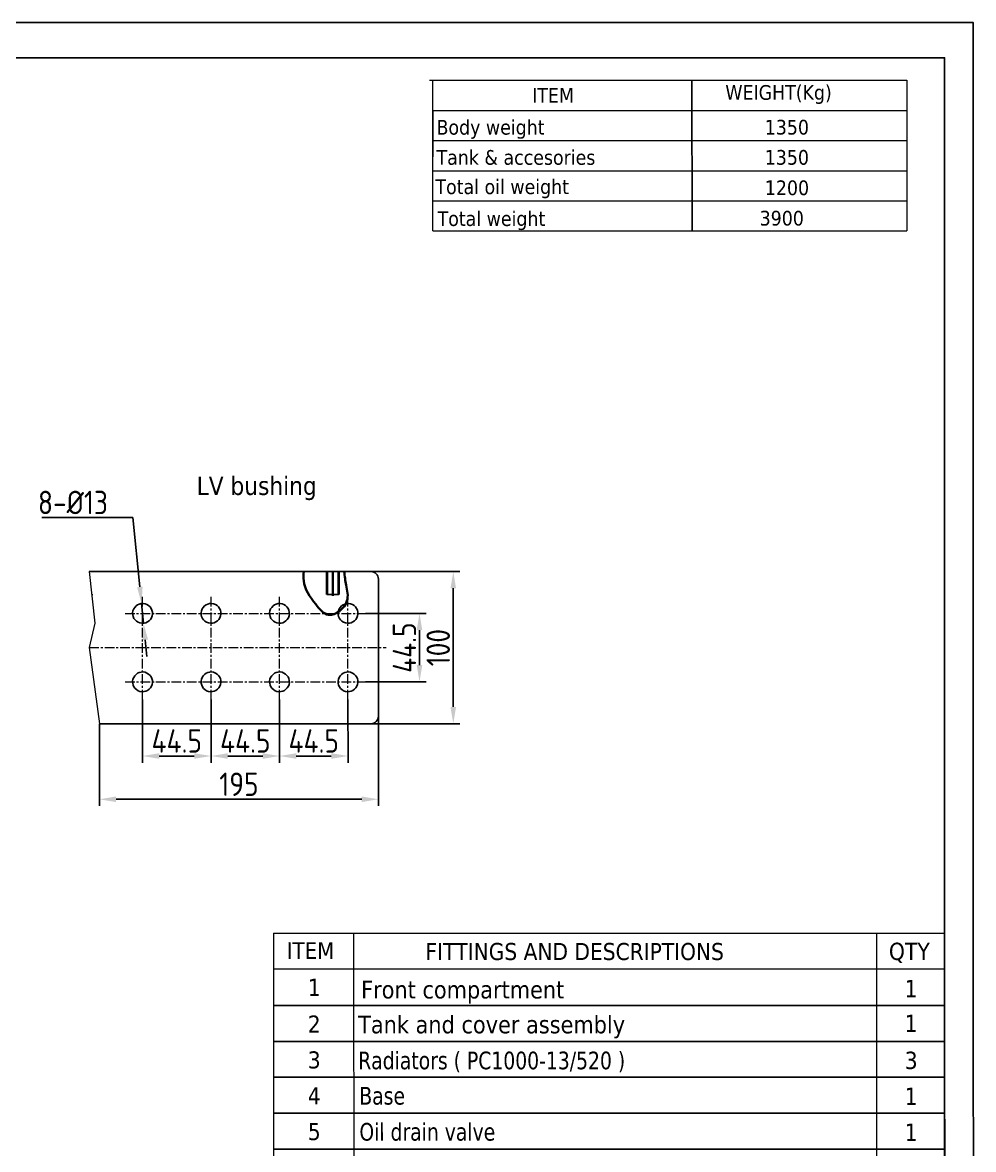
# Model space of a CAD drawing. Header units: millimetres. Extents: x -185079 to -2648, y 85916 to 249201.
# Drawn here: x -49077 to -45953, y 132145 to 135849 of the extents above; entities that cross this region are included whole.
import ezdxf

# ---------------------------------------------------------------- set-up
doc = ezdxf.new("R2010")
doc.units = ezdxf.units.MM
doc.linetypes.add('CENTER', pattern=[50.800000000000004, 31.75, -6.35, 6.35, -6.35])
doc.layers.add('1', color=4, linetype='Continuous')
doc.layers.add('2', color=3, linetype='Continuous')
for name, color, linetype, lineweight in [('1轮廓实线层', 7, 'Continuous', 0), ('中心线', 1, 'CENTER', 20), ('粗实线', 7, 'Continuous', 25), ('细实线', 3, 'Continuous', 35), ('铁心', 3, 'Continuous', 0)]:
    doc.layers.add(name, color=color, linetype=linetype, lineweight=lineweight)
doc.styles.get("Standard").update_dxf_attribs({"font": 'gbenor.shx', "bigfont": 'gbcbig.shx'})
doc.styles.add('Tahoma$001', font='tahoma.ttf', dxfattribs={"height": 2.159784})

msp = doc.modelspace()

# ---------------------------------------------------------------- linework, layer by layer
at = {"layer": '1', "color": 3, "lineweight": -3, "ltscale": 2, "extrusion": (-0.004685415688226648, -0.01745240643729063, 0.9998367168639968), "elevation": 1.311263986281119e-08}
msp.add_lwpolyline([(-89340.74435583597, 116693.2017122206), (-79605.60479144276, 119307.2036772036), (-77739.80294518075, 112358.532017356), (-87474.94250957393, 109744.530052373)], close=True, dxfattribs=at)
at = {"layer": '1', "lineweight": -3, "ltscale": 2, "extrusion": (-0.004685415688226648, -0.01745240643729063, 0.9998367168639968), "elevation": 1.311264075806094e-08}
msp.add_lwpolyline([(-87231.2481748564, 109916.2399077064), (-77857.25883072625, 112433.2686984296), (-79666.37327405855, 119170.8235395233), (-89040.36261818874, 116653.7947488001), (-87231.2481748564, 109916.2399077064)], dxfattribs=at)
at = {"layer": '1轮廓实线层', "ltscale": 2, "extrusion": (-0.004685415688226634, -0.01745240643729067, 0.9998367168639968)}
for p, q in [((-48857.68664970046, 134044.1059250521, 2110.818306640925), (-48838.87253517699, 133874.2516011478, 2107.941622178305)), ((-48838.87253517699, 133874.2516011478, 2107.941622178305), (-48857.66620364169, 133794.144001263, 2106.455252938304)), ((-48857.66620364169, 133794.144001263, 2106.455252938304), (-48824.38898416976, 133544.1820774739, 2102.248046490802))]:
    msp.add_line(p, q, dxfattribs=at)
at = {"layer": '2', "transparency": 33554687, "extrusion": (-0.00468541568822663, -0.01745240643729066, 0.9998367168639968)}
for p, q in [((-49013.876403858, 134221.7871538021, 2113.187844642473), (-48714.5463571939, 134221.7871538022, 2114.590559378732)), ((-48691.47918349633, 133993.6704908497, 2110.716821443215), (-48714.5463571939, 134221.7871538022, 2114.590559378732)), ((-47988.86464259119, 134044.1059250521, 2114.889763703588), (-47639.80215298476, 134044.1059250521, 2116.52553366221)), ((-47661.76551744092, 133599.1737007076, 2108.65620322456), (-47661.7974132926, 133989.1143018185, 2115.462567000648)), ((-48679.40806445486, 133874.2963780978, 2108.689683122408), (-48685.946587269, 133938.9573558384, 2109.787716379511)), ((-48673.87546822753, 133819.5832430866, 2107.760578058704), (-48668.34287200018, 133764.8701080753, 2106.831472994999)), ((-47907.66240195462, 133620.1436477729, 2107.869921756823), (-47907.63406229961, 133273.6790911193, 2101.822426827115)), ((-48824.38898416977, 133544.1820774739, 2102.248046490801), (-48824.36685792002, 133273.6790911193, 2097.526451144221)), ((-48028.15126395878, 133544.1820774739, 2105.979360457281), (-47639.76126086721, 133544.182077474, 2107.799426256969)), ((-48769.36926107125, 133295.6757404127, 2098.168136987516), (-47962.63525765474, 133295.6757404127, 2101.948638435482))]:
    msp.add_line(p, q, dxfattribs=at)
at = {"layer": '2', "transparency": 33554687, "extrusion": (-0.004685415688226632, -0.01745240643729067, 0.9998367168639968)}
for p, q in [((-47950.18536868612, 133906.6268669681, 2112.671289542637), (-47750.71342630367, 133906.6268669681, 2113.606051141642)), ((-47772.70868661153, 133851.6352437345, 2112.54308448008), (-47772.69928142449, 133736.6527587916, 2110.536079776875)), ((-47950.16696723317, 133681.661135558, 2108.744541210279), (-47750.69502485079, 133681.661135558, 2109.679302809284)), ((-48682.65422181549, 133624.1698930864, 2104.308449066996), (-48682.63718485503, 133415.8856726109, 2100.672874393992)), ((-48457.65669230757, 133624.1698930865, 2105.362828183895), (-48457.6396553471, 133415.8856726107, 2101.727253510887)), ((-48457.65669230754, 133624.1698930865, 2105.362828183896), (-48457.63965534707, 133415.8856726109, 2101.72725351089)), ((-48232.65916279961, 133624.1698930865, 2106.417207300794), (-48232.64212583915, 133415.8856726107, 2102.781632627784)), ((-48232.65916279959, 133624.1698930865, 2106.417207300794), (-48232.64212583913, 133415.8856726108, 2102.781632627785)), ((-48007.66163329166, 133624.1698930866, 2107.471586417693), (-48007.64459633119, 133415.8856726107, 2103.836011744682)), ((-48627.63958800626, 133437.8823219043, 2101.314560237287), (-48512.64085070218, 133437.8823219043, 2101.853465119256)), ((-48402.64205849833, 133437.8823219042, 2102.368939354181), (-48287.64332119425, 133437.8823219042, 2102.907844236152)), ((-48177.64452899038, 133437.8823219042, 2103.423318471079), (-48062.64579168631, 133437.8823219042, 2103.962223353049))]:
    msp.add_line(p, q, dxfattribs=at)
at = {"layer": '2', "transparency": 33554687, "extrusion": (-0.00468541568822663, -0.01745240643729066, 0.9998367168639968)}
for points in [[(-80764.52158774096, 117070.1644073949), (-80782.22773408293, 117065.4100943187), (-80787.63760014073, 117120.9056898828)], [(-81777.5923964121, 116801.9070175145), (-81760.45378480252, 116808.4169409554), (-81749.49332028459, 116753.7461444062)], [(-81698.31360650295, 116644.8211028639), (-81715.45221811254, 116638.311179423), (-81726.41268263047, 116692.9819759722)], [(-80681.09052864244, 116688.7520721345), (-80663.38438230046, 116693.5063852108), (-80657.97451624266, 116638.0107896467)], [(-81665.64578027581, 116119.5821916909), (-81660.89146719954, 116101.8760453489), (-81716.38706276364, 116096.4661792911)], [(-80881.74744003185, 116311.0855799991), (-80886.50175310808, 116328.791726341), (-80831.00615754399, 116334.2015923989)]]:
    msp.add_solid(points, dxfattribs=at)
at = {"layer": '2', "transparency": 33554687, "extrusion": (-0.004685415688226632, -0.01745240643729067, 0.9998367168639968)}
for points in [[(-80835.99325309781, 116908.6028823025), (-80853.6993994398, 116903.8485692262), (-80859.10926549762, 116959.3441647903)], [(-80823.87689014326, 116792.782742172), (-80806.17074380128, 116797.5370552482), (-80800.76087774348, 116742.0414596841)], [(-81565.6354757722, 116293.7024117086), (-81560.88116269594, 116275.9962653666), (-81616.37675826004, 116270.5863993088)], [(-81449.81533564162, 116305.8187746631), (-81454.56964871786, 116323.5249210051), (-81399.07405315377, 116328.9347870629)], [(-81348.33277066593, 116352.0507994626), (-81343.57845758965, 116334.3446531206), (-81399.07405315377, 116328.9347870628)], [(-81232.51263053533, 116364.1671624171), (-81237.2669436116, 116381.8733087591), (-81181.77134804748, 116387.2831748169)], [(-81131.03006555967, 116410.3991872167), (-81126.2757524834, 116392.6930408747), (-81181.7713480475, 116387.2831748169)], [(-81015.20992542911, 116422.5155501712), (-81019.96423850536, 116440.2216965132), (-80964.46864294127, 116445.631562571)]]:
    msp.add_solid(points, dxfattribs=at)
at = {"layer": '中心线', "extrusion": (-0.004685415688226634, -0.01745240643729067, 0.9998367168639968)}
for p, q in [((-48057.68889093338, 133964.1181094396, 2113.171032982833), (-48057.69543367219, 134044.1059250521, 2114.567210167672)), ((-48682.65422181551, 133624.1698930864, 2104.308449066997), (-48682.68202845546, 133964.1181094396, 2110.242202102562)), ((-48457.65669230755, 133624.1698930865, 2105.362828183895), (-48457.68449894747, 133964.1181094397, 2111.29658121946)), ((-48232.65916279963, 133624.1698930865, 2106.417207300792), (-48232.68696943951, 133964.1181094396, 2112.350960336357)), ((-48007.66163329171, 133624.1698930865, 2107.47158641769), (-48007.68943993167, 133964.1181094396, 2113.405339453254)), ((-48740.17669451399, 133906.6268669682, 2108.969247309975), (-47950.18536868611, 133906.6268669681, 2112.671289542638)), ((-48740.15829306106, 133681.661135558, 2105.042498977615), (-47950.16696723317, 133681.661135558, 2108.744541210279))]:
    msp.add_line(p, q, dxfattribs=at)
at = {"layer": '中心线'}
for p, q in [((-48849.38045150796, 133969.1173479154, 2109.548286132971), (-48846.43063940738, 133969.1173479154, 2109.562109485984)), ((-48857.66620364169, 133794.144001263, 2106.455252938304), (-47882.67690910726, 133794.144001263, 2111.024229111527))]:
    msp.add_line(p, q, dxfattribs=at)
at = {"layer": '粗实线'}
for p, q in [((-48857.68664970046, 134044.1059250521, 2110.818306640925), (-47932.69680616778, 134044.1059250521, 2115.152976343727)), ((-48824.38898416976, 133544.1820774739, 2102.248046490802), (-47932.65591405028, 133544.182077474, 2106.426868938486))]:
    msp.add_line(p, q, dxfattribs=at)
at = {"layer": '粗实线', "extrusion": (-0.004685415688226634, -0.01745240643729067, 0.9998367168639968)}
for p, q in [((-48075.18910770521, 133969.1173479154, 2113.176286792239), (-48075.19524152282, 134044.1059250521, 2114.485202903023)), ((-48040.18949200393, 133969.1173479155, 2113.340301321535), (-48040.19562582154, 134044.1059250522, 2114.649217432319)), ((-47907.65823315525, 133569.1782698529, 2106.980327543958), (-47907.69503606104, 134019.1097326732, 2114.833824208677)), ((-48037.68951945386, 133969.1173479154, 2113.352016645054), (-48077.68908025529, 133969.1173479155, 2113.164571468719))]:
    msp.add_line(p, q, dxfattribs=at)
for centre, radius in [((-81737.95300145741, 116723.3640601891), 32.49999999999987), ((-81520.65029635122, 116781.7124479431), 32.49999999999986), ((-81303.34759124505, 116840.0608356972), 32.49999999999987), ((-81086.0448861387, 116898.4092234512), 32.49999999999987), ((-81679.6046137033, 116506.0613550827), 32.49999999999987), ((-81462.30190859712, 116564.4097428367), 32.49999999999986), ((-81244.99920349082, 116622.7581305909), 32.49999999999987), ((-81027.69649838447, 116681.1065183451), 32.49999999999987)]:
    msp.add_circle(centre, radius, dxfattribs=at)
for centre, start, end in [((-81042.78484498039, 117026.5100385892), 15.03008309189548, 105.0300830918546), ((-80926.08806947217, 116591.9046283767), 285.0300830919512, 15.03008309192768)]:
    msp.add_arc(centre, 24.99999999999994, start, end, dxfattribs=at)
at = {"layer": '细实线', "extrusion": (-0.004685415688226634, -0.01745240643729067, 0.9998367168639968)}
for p, q in [((-48077.68908025529, 133969.1173479155, 2113.164571468719), (-48077.6952140729, 134044.1059250522, 2114.473487579505)), ((-48057.68889093338, 133964.1181094396, 2113.171032982833), (-48057.69543367219, 134044.1059250521, 2114.567210167672)), ((-48037.68951945386, 133969.1173479154, 2113.352016645054), (-48037.69565327153, 134044.1059250522, 2114.660932755842))]:
    msp.add_line(p, q, dxfattribs=at)
at = {"layer": '细实线'}
msp.add_open_spline([(-48019.90883827256, 134044.1059250521, 2114.744284987892), (-48018.33230519609, 134029.217910453, 2114.491798792135), (-48014.94759532242, 133997.254350181, 2113.949728008809), (-47998.51789522012, 133939.0613376516, 2113.010946589773), (-48069.59217545695, 133881.7061943735, 2111.676730915446), (-48122.48692177953, 133946.777202146, 2112.564687704498), (-48156.23261108735, 133994.2236596786, 2113.234739391416), (-48153.32703950244, 134033.9416769623, 2113.941643608159), (-48153.10294838025, 134044.1059250522, 2114.120113298102)], degree=3, knots=[0, 0, 0, 0, 9.04860146705936, 19.42673527373215, 34.50876368886607, 45.47315182921232, 62.8048261302965, 68.84559436230344, 68.84559436230344, 68.84559436230344, 68.84559436230344], dxfattribs=at)
at = {"layer": '铁心', "extrusion": (-0.004685415688226634, -0.01745240643729067, 0.9998367168639968)}
for p, q in [((-47740.14246204504, 135659.0716348091, 1232.978094376582), (-46171.51028385382, 135659.0716348094, 1240.328988470382)), ((-47729.27198524445, 135163.673899, 1224.381740806111), (-47729.31250714102, 135659.071634809, 1233.028845504005)), ((-47729.31250714096, 135659.071634809, 1233.028845504006), (-46171.5102838539, 135659.0716348093, 1240.328988470392)), ((-46877.48096122465, 135163.6738990003, 1228.373387601757), (-46877.52148312138, 135659.0716348092, 1237.020492299647)), ((-46877.52148312138, 135659.0716348092, 1237.020492299647), (-46877.48096122465, 135163.6738990003, 1228.373387601757)), ((-46171.51028385379, 135659.0716348094, 1240.328988470381), (-46171.46976195715, 135163.6738990003, 1231.681883772499)), ((-46171.5102838539, 135659.0716348093, 1240.328988470392), (-46171.47786633668, 135262.7534461622, 1233.411304712076)), ((-47729.3044027617, 135559.9920876472, 1231.299424564426), (-47729.29195584445, 135407.8231334714, 1228.643334753321)), ((-47729.30440276161, 135559.9920876471, 1231.299424564425), (-46171.50217947457, 135559.9920876475, 1238.599567530811)), ((-47729.29629838236, 135460.9125404852, 1229.570003624847), (-46171.49407509527, 135460.9125404856, 1236.87014659123)), ((-47729.28819400298, 135361.8329933234, 1227.840582685267), (-46171.48597071597, 135361.8329933237, 1235.140725651651)), ((-47729.28008962372, 135262.7534461617, 1226.111161745691), (-46171.47786633677, 135262.7534461619, 1233.411304712074)), ((-47729.27198524445, 135163.673899, 1224.381740806111), (-46171.46976195741, 135163.6738990003, 1231.681883772498)), ((-46046.98982641716, 130256.6036550091, 2056.06207795572), (-46047.56999981345, 132620.0709564872, 2138.593908834002))]:
    msp.add_line(p, q, dxfattribs=at)
at = {"layer": '铁心', "transparency": 33554687, "extrusion": (-0.009368587549676618, -0.03489930510489452, 0.9993469207790254)}
for p, q in [((-48252.38849123097, 132855.9120941625, 2126.160445549512), (-48252.35962688286, 132738.326656278, 2122.054384311786)), ((-48252.38849123097, 132855.9120941625, 2126.160445549512), (-46047.62784877779, 132855.7317715808, 2146.823139897951)), ((-47989.14226661557, 132855.8905638258, 2128.627550673245), (-47989.11340226748, 132738.3051259413, 2124.52148943552)), ((-46271.16654230595, 132855.7500543249, 2144.728167949304), (-46271.13767795789, 132738.1646164403, 2140.622106711577)), ((-46047.62784877779, 132855.7317715808, 2146.823139897951), (-46047.59898442978, 132738.1463336963, 2142.717078660222)), ((-48252.35962688286, 132738.326656278, 2122.054384311786), (-46047.59898442978, 132738.1463336963, 2142.717078660222)), ((-48252.35962688286, 132738.326656278, 2122.054384311785), (-48251.95251930687, 131079.8820427825, 2064.141812271374)), ((-48252.35890527414, 132735.3870203309, 2121.951732780846), (-48252.3300409261, 132617.8015824463, 2117.845671543114)), ((-47989.11340226748, 132738.3051259413, 2124.52148943552), (-47989.11340226748, 132738.3051259413, 2124.52148943552)), ((-47989.11340226748, 132738.3051259413, 2124.521489435521), (-47988.66882800673, 130021.5915896677, 2029.652282775813)), ((-46271.13767795789, 132738.1646164403, 2140.622106711577), (-46271.13767795789, 132738.1646164403, 2140.622106711577)), ((-46271.13767795789, 132738.1646164403, 2140.622106711576), (-46270.47079124922, 130021.4510619841, 2045.75498353162)), ((-46047.30829639098, 131553.9629863349, 2101.365620278635), (-46047.59898442978, 132738.1463336963, 2142.717078660222)), ((-48252.3300409261, 132617.8015824463, 2117.845671543114), (-46047.56939847293, 132617.6212598647, 2138.508365891554)), ((-46047.56939847293, 132617.6212598647, 2138.508365891553), (-48252.3300409261, 132617.8015824463, 2117.845671543113)), ((-48252.3300409261, 132617.8015824463, 2117.845671543113), (-48252.3300409261, 132617.8015824463, 2117.845671543113)), ((-48252.329920658, 132617.3116431219, 2117.828562954629), (-48252.30105630995, 132499.7262052373, 2113.722501716899)), ((-48252.30105630992, 132499.7262052374, 2113.722501716902), (-48252.27219196183, 132382.140767353, 2109.616440479179)), ((-48252.30105630995, 132499.7262052373, 2113.722501716899), (-46047.54041385679, 132499.5458826558, 2134.385196065339)), ((-46047.54041385679, 132499.5458826558, 2134.385196065338), (-48252.30105630995, 132499.7262052373, 2113.722501716898)), ((-48252.30105630995, 132499.7262052373, 2113.722501716898), (-48252.30105630995, 132499.7262052373, 2113.722501716898)), ((-46047.54041385679, 132499.5458826558, 2134.385196065338), (-48252.30105630995, 132499.7262052373, 2113.722501716898)), ((-48252.30105630995, 132499.7262052373, 2113.722501716898), (-48252.30105630995, 132499.7262052373, 2113.722501716898)), ((-48252.27219196183, 132382.140767353, 2109.616440479179), (-46047.51154950872, 132381.9604447714, 2130.279134827619)), ((-46047.51154950872, 132381.9604447714, 2130.279134827618), (-48252.27219196183, 132382.140767353, 2109.616440479178)), ((-48252.27219196183, 132382.140767353, 2109.616440479178), (-48252.27219196183, 132382.140767353, 2109.616440479178)), ((-46047.51154950872, 132381.9604447714, 2130.279134827618), (-48252.27219196183, 132382.140767353, 2109.616440479178)), ((-48252.27219196183, 132382.140767353, 2109.616440479178), (-48252.27219196183, 132382.140767353, 2109.616440479178)), ((-48252.27207169371, 132381.6508280284, 2109.599331890685), (-48252.24320734569, 132264.0653901439, 2105.493270652959)), ((-48252.24320734569, 132264.0653901439, 2105.493270652959), (-46047.48256489251, 132263.8850675623, 2126.155965001399)), ((-46047.48256489251, 132263.8850675623, 2126.155965001398), (-48252.24320734569, 132264.0653901439, 2105.493270652958)), ((-48252.24320734569, 132264.0653901439, 2105.493270652958), (-48252.24320734569, 132264.0653901439, 2105.493270652958)), ((-46047.48256489251, 132263.8850675623, 2126.155965001398), (-48252.24320734569, 132264.0653901439, 2105.493270652958)), ((-48252.24320734569, 132264.0653901439, 2105.493270652958), (-48252.24320734569, 132264.0653901439, 2105.493270652958)), ((-48252.24308707748, 132263.5754508194, 2105.47616206447), (-48252.21422272942, 132145.9900129349, 2101.370100826744)), ((-48252.21422272942, 132145.9900129349, 2101.370100826744), (-46047.45358027628, 132145.8096903533, 2122.032795175183)), ((-46047.45358027628, 132145.8096903533, 2122.032795175182), (-48252.21422272942, 132145.9900129349, 2101.370100826744)), ((-48252.21422272942, 132145.9900129349, 2101.370100826744), (-48252.21422272942, 132145.9900129349, 2101.370100826744)), ((-46047.45358027628, 132145.8096903533, 2122.032795175182), (-48252.21422272942, 132145.9900129349, 2101.370100826744)), ((-48252.21422272942, 132145.9900129349, 2101.370100826744), (-48252.21422272942, 132145.9900129349, 2101.370100826744))]:
    msp.add_line(p, q, dxfattribs=at)

# ---------------------------------------------------------------- texts
at = {"layer": '2', "color": 3, "ltscale": 20, "transparency": 33554687, "extrusion": (-0.00468541568822663, -0.01745240643729066, 0.9998367168639968), "char_height": 77, "attachment_point": 5}
for s, insert, text_direction in [('8-%%C13', (-48911.21491278734, 134271.2796147124, 2114.532838561524), (0.9999890200353039, 2.570166302007237e-14, 0.004686129408433761)), ('100', (-47711.2809218585, 133794.144001263, 2111.827421706887), (-8.178423508398148e-05, 0.9998476951563913, 0.017452214810483983)), ('195', (-48366.00630768263, 133345.168201323, 2100.922272344617), (0.999989020035304, 2.731148640577885e-14, 0.004686129408433789))]:
    msp.add_mtext(s, dxfattribs=dict(at, insert=insert, text_direction=text_direction))
at = {"layer": '2', "color": 3, "ltscale": 20, "transparency": 33554687, "extrusion": (-0.004685415688226632, -0.01745240643729067, 0.9998367168639968), "char_height": 77, "attachment_point": 5}
for insert, text_direction in [((-47822.20344050976, 133794.1440012627, 2111.307618722753), (-8.178423507831935e-05, 0.9998476951563912, 0.017452214810484003)), ((-48570.14426767387, 133487.3747828146, 2102.447897311391), (0.9999890200353039, 3.674838211509268e-14, 0.004686129408433955)), ((-48345.14673816594, 133487.3747828144, 2103.502276428285), (0.999989020035304, 1.992850329202156e-14, 0.004686129408433662)), ((-48120.14920865797, 133487.3747828144, 2104.556655545183), (0.9999890200353039, -8.93729534823251e-15, 0.004686129408433158))]:
    msp.add_mtext('44.5', dxfattribs=dict(at, insert=insert, text_direction=text_direction))
at = {"layer": '铁心', "extrusion": (-0.004685415688226652, -0.01745240643729062, 0.9998367168639968), "style": 'Tahoma$001'}
msp.add_text('WEIGHT(Kg)', height=48.40168448940937, rotation=15.03008309191162, dxfattribs=at).set_placement((-80326.43538121971, 118834.1636968566, -911.1180727796504))
at = {"layer": '铁心', "extrusion": (-0.004685415688226634, -0.01745240643729067, 0.9998367168639968), "style": 'Tahoma$001'}
for s, height, rotation, p in [('ITEM', 48.40168448940906, 15.03008309191157, (-80936.79514378971, 118660.367832716, -911.1180727796572)), ('Body weight', 48.40168448940906, 15.03008309191157, (-81213.13425883855, 118477.530914945, -911.1180727796567)), ('1350', 48.40168448940906, 15.03008309191157, (-80171.73222150176, 118757.4079351721, -911.1180727796562)), ('Tank & accesories', 48.40168448940906, 15.03008309191157, (-81187.43642566158, 118381.8263225878, -911.1180727796562)), ('1350', 48.40168448940906, 15.03008309191157, (-80146.03438832483, 118661.7033428148, -911.1180727796553)), ('Total oil weight', 48.40168448940906, 15.03008309191157, (-81165.7883342383, 118287.7720427136, -911.1180727796562)), ('1200', 48.40168448940906, 15.03008309191157, (-80119.82115941074, 118565.1878893889, -911.1180727796562)), ('Total weight', 48.40168448940906, 15.03008309191157, (-81131.90169040847, 118188.4375105016, -911.1180727796558)), ('3900', 48.40168448940906, 15.03008309191157, (-80110.43360370497, 118464.1792981649, -911.1180727796562)), ('LV bushing', 60.49574402193166, 15.03008309191154, (-81667.19844181516, 117145.5432458331))]:
    msp.add_text(s, height=height, rotation=rotation, dxfattribs=at).set_placement(p)
at = {"layer": '铁心', "extrusion": (-0.009368587549676618, -0.03489930510489452, 0.9993469207790254), "style": 'Tahoma$001'}
for s, height, rotation, p in [('ITEM', 55.32359388080206, 15.0312548517649, (-80983.84861100429, 115732.8354202534, -2059.750390760066)), ('FITTINGS AND DESCRIPTIONS', 56.20822144072594, 15.0312548517648, (-80542.39285073765, 115847.871059991, -2059.750390760066)), ('QTY', 56.78592703486883, 15.03125485176487, (-79072.0473376456, 116243.0506714835, -2059.750390760066)), ('1', 56.00896166828957, 15.03125485176473, (-80885.15203899732, 115633.8643372914, -2059.750390760066)), ('2', 56.00896166828957, 15.03125485176473, (-80853.87530010122, 115517.3921381852, -2059.750390760066)), ('3', 56.00896166828957, 15.03125485176473, (-80823.23426728034, 115403.2872601991, -2059.750390760066)), ('4', 56.00896166828957, 15.03125485176473, (-80792.72037567437, 115289.6558464369, -2059.750390760066)), ('5', 56.00896166828957, 15.03125485176473, (-80762.07934285344, 115175.5509684507, -2059.750390760066))]:
    msp.add_text(s, height=height, rotation=rotation, dxfattribs=at).set_placement(p)
at = {"layer": '铁心', "color": 7, "extrusion": (-0.009368587549676618, -0.03489930510489452, 0.9993469207790254), "style": 'Tahoma$001'}
for s, height, rotation, p in [('Front compartment ', 58.07591426105421, 15.03125485176485, (-80713.88014302039, 115670.8778055957, -2059.833088804423)), ('1', 56.99024618510955, 15.03125485176478, (-78990.35133774205, 116138.0165709949, -2059.750390760038)), ('1', 56.9902461851096, 15.03125485176483, (-78960.66386403378, 116027.4626746892, -2059.750390760065)), ('3', 56.99024618510955, 15.03125485176478, (-78929.13284270761, 115910.0435471347, -2059.750390760037)), ('1', 56.99024618510955, 15.03125485176478, (-78898.49180988666, 115795.9386691485, -2059.750390760038)), ('1', 56.99024618510955, 15.03125485176478, (-78867.85077706567, 115681.8337911624, -2059.750390760038))]:
    msp.add_text(s, height=height, rotation=rotation, dxfattribs=at).set_placement(p)
at = {"layer": '铁心', "color": 0, "extrusion": (-0.009368587549676618, -0.03489930510489452, 0.9993469207790254), "style": 'Tahoma$001'}
msp.add_text('Tank and cover assembly', height=58.07591426105424, rotation=15.0312548517648, dxfattribs=at).set_placement((-80693.49505298129, 115557.6382041562, -2059.750390760068))
at = {"layer": '铁心', "color": 7, "extrusion": (-0.009368587549676618, -0.03489930510489452, 0.9993469207790254), "style": 'Tahoma$001', "width": 0.9000000000000018}
msp.add_text('Radiators ( PC1000-13/520 )', height=58.07591426105432, rotation=15.03125485176468, dxfattribs=at).set_placement((-80662.85402016038, 115443.5333261703, -2059.750390760069))
at = {"layer": '铁心', "color": 7, "extrusion": (-0.009368587549676621, -0.03489930510489452, 0.9993469207790253), "style": 'Tahoma$001', "width": 0.8999999999999997}
for s, p in [('Base', (-80629.13968878271, 115332.2767466273, -2059.750390760047)), ('Oil drain valve', (-80598.17810909351, 115217.8599314183, -2059.750390760083))]:
    msp.add_text(s, height=58.07591426105441, rotation=15.03125485176468, dxfattribs=at).set_placement(p)

doc.saveas('drawing.dxf')
